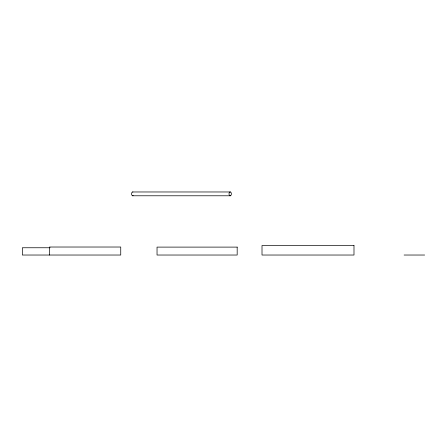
<?xml version="1.0" encoding="UTF-8"?>
<svg xmlns="http://www.w3.org/2000/svg" width="447" height="447" viewBox="0 0 447 447"><rect width="100%" height="100%" fill="white"/><g stroke="black" fill="none" stroke-linecap="round" stroke-linejoin="round"><path stroke-width="0.67" d="M132.603 191.97L230.345 191.97A1.922 1.168 -90 0 1 231.121 195.043A1.922 1.168 -90 0 1 229.11 194.613A1.922 1.168 -90 0 1 230.345 191.97M132.603 195.78L230.345 195.78M50.098 247.755L22.35 247.755L22.35 255.03L120.74 255.03L120.74 247.023L49.494 247.023L49.494 255.03M404.094 255.03L424.65 255.03M133.206 195.652A1.922 1.168 -90 0 1 131.597 194.127A1.922 1.168 -90 0 1 132.91 191.97M353.99 245.515L262.009 245.515L262.009 255.03L353.99 255.03L353.99 245.515M237.178 247.107L157.037 247.107L157.037 255.03L237.178 255.03L237.178 247.107"/></g></svg>
